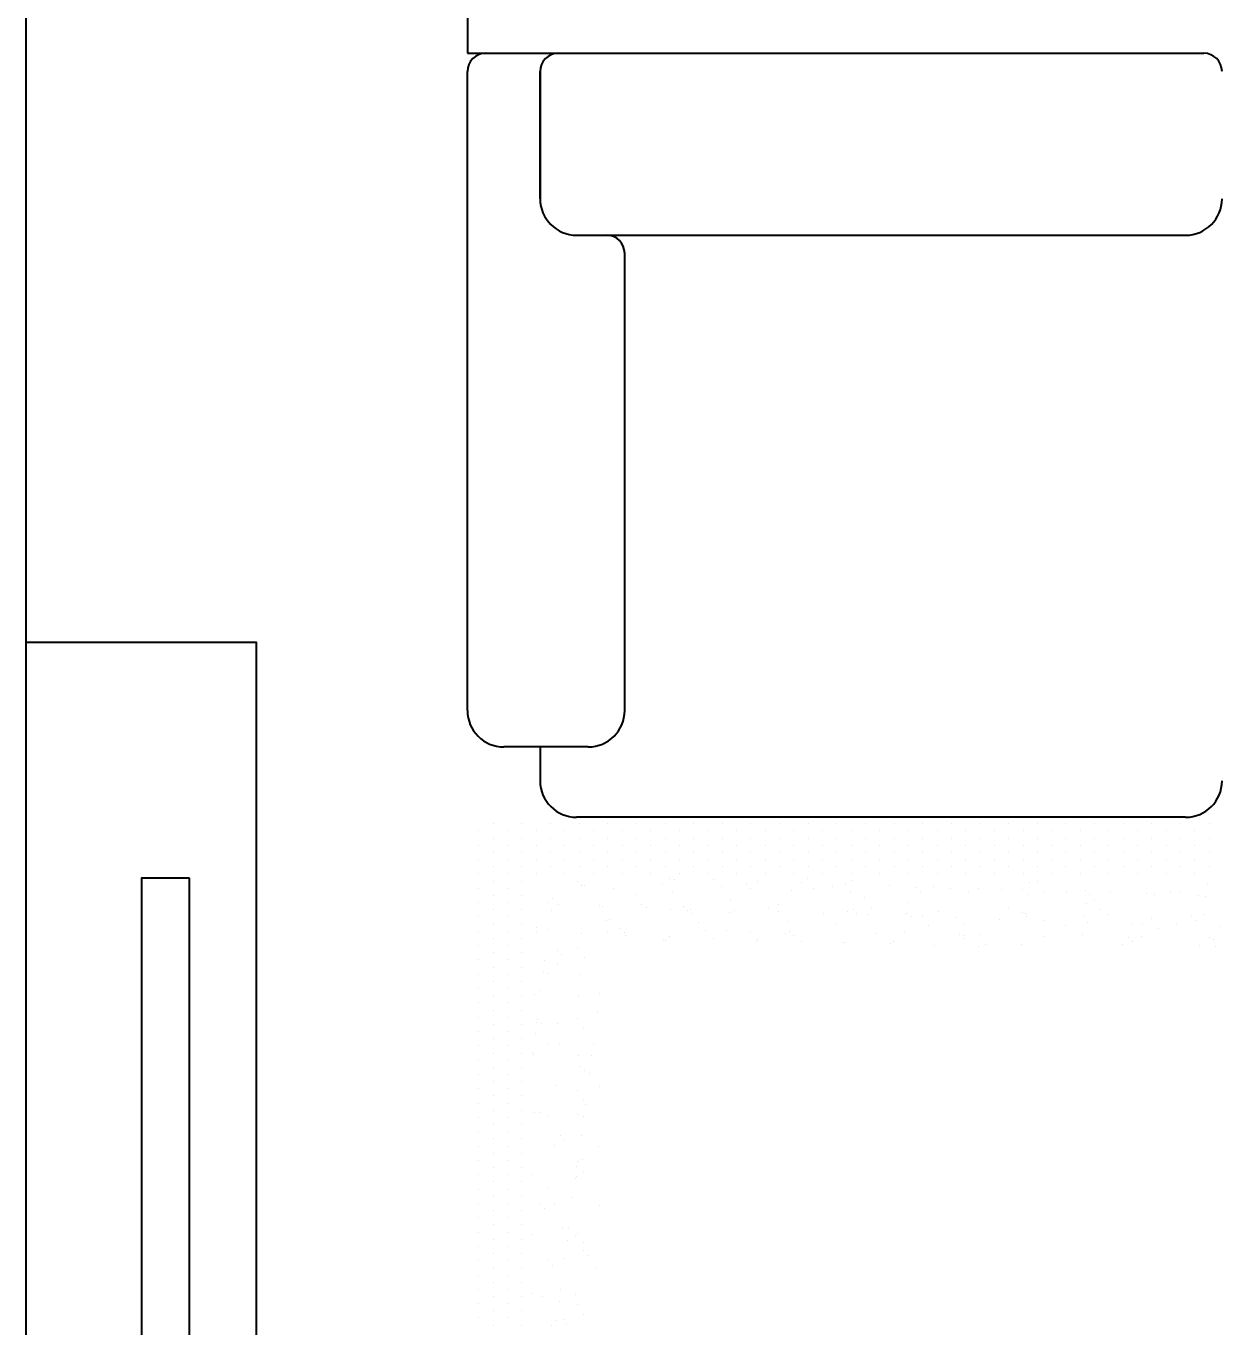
# Model space of a CAD drawing. Header units: millimetres. Extents: x -677 to -23, y -135 to 1112.
# Drawn here: x -195.057 to -193.991, y 846.102 to 847.26 of the extents above; entities that cross this region are included whole.
import ezdxf

# ---------------------------------------------------------------- set-up
doc = ezdxf.new("R2010")
doc.units = ezdxf.units.MM
doc.header["$LTSCALE"] = 20
doc.header["$MEASUREMENT"] = 0
doc.header["$PDSIZE"] = -5
doc.layers.get('0').update_dxf_attribs({"linetype": 'CONTINUOUS'})
doc.layers.get('Defpoints').update_dxf_attribs({"linetype": 'CONTINUOUS'})
doc.layers.add('AR-MOB', color=252, linetype='CONTINUOUS')
doc.layers.add('COTAS', color=7, linetype='CONTINUOUS')
doc.layers.add('E-Pen-C', color=4, linetype='CONTINUOUS', lineweight=15)
doc.layers.add('E-Pen-G', color=3, linetype='CONTINUOUS', lineweight=30)
doc.styles.add('F2', font='swissc.ttf')
doc.dimstyles.new('DIMENSION-1', dxfattribs={"dimtxt": 0.11, "dimasz": 0.07, "dimexe": 1, "dimexo": 0, "dimgap": 0.12, "dimtad": 1, "dimzin": 7, "dimdsep": 46, "dimtxsty": 'F2', "dimblk1": 'TRACO', "dimblk2": 'TRACO', "dimsah": 1, "dimcen": 1, "dimse1": 1, "dimse2": 1, "dimclrd": 256, "dimclre": 256, "dimclrt": 6, "dimadec": 0, "dimazin": 0, "dimtfac": 1, "dimtix": 1, "dimtmove": 2, "dimatfit": 3, "dimldrblk": 'TRACO', "dimfxl": 1, "dimtolj": 1, "dimtzin": 0, "dimarcsym": 0})

# ---------------------------------------------------------------- blocks, each defined once
blk = doc.blocks.new('A$C7AFB675E')
at = {"color": 8}
for p, q in [((3.5035, 3.7432), (3.5035, 3.6832)), ((3.5035, 3.6832), (3.5635, 3.6832)), ((3.5235, 3.6832), (3.6035, 3.6832)), ((3.6035, 3.6832), (4.3135, 3.6832)), ((3.5035, 2.9606), (3.5035, 3.6632)), ((3.5835, 3.5232), (3.5835, 3.6632)), ((3.5835, 3.6632), (3.5835, 3.5232)), ((3.6235, 3.4832), (4.2935, 3.4832)), ((3.6765, 2.9606), (3.6765, 3.4632)), ((3.6365, 2.9206), (3.5435, 2.9206)), ((3.5835, 2.9206), (3.5835, 2.8832)), ((3.5835, 2.9206), (3.5835, 2.8832)), ((3.5319, 2.836), (3.5319, 2.836)), ((3.5634, 2.836), (3.5634, 2.836)), ((3.5949, 2.836), (3.5949, 2.836)), ((4.2935, 2.8432), (3.6235, 2.8432)), ((3.6264, 2.836), (3.6264, 2.836)), ((3.6579, 2.836), (3.6579, 2.836)), ((3.6894, 2.836), (3.6894, 2.836)), ((3.7209, 2.836), (3.7209, 2.836)), ((3.7524, 2.836), (3.7524, 2.836)), ((3.7839, 2.836), (3.7839, 2.836)), ((3.8154, 2.836), (3.8154, 2.836)), ((3.8469, 2.836), (3.8469, 2.836)), ((3.8784, 2.836), (3.8784, 2.836)), ((3.9099, 2.836), (3.9099, 2.836)), ((3.9414, 2.836), (3.9414, 2.836)), ((3.9729, 2.836), (3.9729, 2.836)), ((4.0044, 2.836), (4.0044, 2.836)), ((4.0359, 2.836), (4.0359, 2.836)), ((4.0674, 2.836), (4.0674, 2.836)), ((4.0989, 2.836), (4.0989, 2.836)), ((4.1304, 2.836), (4.1304, 2.836)), ((4.1619, 2.836), (4.1619, 2.836)), ((4.1934, 2.836), (4.1934, 2.836)), ((4.2249, 2.836), (4.2249, 2.836)), ((4.2564, 2.836), (4.2564, 2.836)), ((4.2879, 2.836), (4.2879, 2.836)), ((4.3194, 2.836), (4.3194, 2.836)), ((3.5162, 2.8282), (3.5162, 2.8282)), ((3.5319, 2.8203), (3.5319, 2.8203)), ((3.5477, 2.8282), (3.5477, 2.8282)), ((3.5634, 2.8203), (3.5634, 2.8203)), ((3.5792, 2.8282), (3.5792, 2.8282)), ((3.5949, 2.8203), (3.5949, 2.8203)), ((3.6107, 2.8282), (3.6107, 2.8282)), ((3.6264, 2.8203), (3.6264, 2.8203)), ((3.6422, 2.8282), (3.6422, 2.8282)), ((3.6579, 2.8203), (3.6579, 2.8203)), ((3.6737, 2.8282), (3.6737, 2.8282)), ((3.6894, 2.8203), (3.6894, 2.8203)), ((3.7052, 2.8282), (3.7052, 2.8282)), ((3.7209, 2.8203), (3.7209, 2.8203)), ((3.7367, 2.8282), (3.7367, 2.8282)), ((3.7524, 2.8203), (3.7524, 2.8203)), ((3.7682, 2.8282), (3.7682, 2.8282)), ((3.7839, 2.8203), (3.7839, 2.8203)), ((3.7997, 2.8282), (3.7997, 2.8282)), ((3.8154, 2.8203), (3.8154, 2.8203)), ((3.8312, 2.8282), (3.8312, 2.8282)), ((3.8469, 2.8203), (3.8469, 2.8203)), ((3.8627, 2.8282), (3.8627, 2.8282)), ((3.8784, 2.8203), (3.8784, 2.8203)), ((3.8942, 2.8282), (3.8942, 2.8282)), ((3.9099, 2.8203), (3.9099, 2.8203)), ((3.9257, 2.8282), (3.9257, 2.8282)), ((3.9414, 2.8203), (3.9414, 2.8203)), ((3.9572, 2.8282), (3.9572, 2.8282)), ((3.9729, 2.8203), (3.9729, 2.8203)), ((3.9887, 2.8282), (3.9887, 2.8282)), ((4.0044, 2.8203), (4.0044, 2.8203)), ((4.0202, 2.8282), (4.0202, 2.8282)), ((4.0359, 2.8203), (4.0359, 2.8203)), ((4.0517, 2.8282), (4.0517, 2.8282)), ((4.0674, 2.8203), (4.0674, 2.8203)), ((4.0832, 2.8282), (4.0832, 2.8282)), ((4.0989, 2.8203), (4.0989, 2.8203)), ((4.1147, 2.8282), (4.1147, 2.8282)), ((4.1304, 2.8203), (4.1304, 2.8203)), ((4.1462, 2.8282), (4.1462, 2.8282)), ((4.1619, 2.8203), (4.1619, 2.8203)), ((4.1777, 2.8282), (4.1777, 2.8282)), ((4.1934, 2.8203), (4.1934, 2.8203)), ((4.2092, 2.8282), (4.2092, 2.8282)), ((4.2249, 2.8203), (4.2249, 2.8203)), ((4.2407, 2.8282), (4.2407, 2.8282)), ((4.2564, 2.8203), (4.2564, 2.8203)), ((4.2722, 2.8282), (4.2722, 2.8282)), ((4.2879, 2.8203), (4.2879, 2.8203)), ((4.3037, 2.8282), (4.3037, 2.8282)), ((4.3194, 2.8203), (4.3194, 2.8203)), ((3.5162, 2.8124), (3.5162, 2.8124)), ((3.5319, 2.8045), (3.5319, 2.8045)), ((3.5477, 2.8124), (3.5477, 2.8124)), ((3.5634, 2.8045), (3.5634, 2.8045)), ((3.5792, 2.8124), (3.5792, 2.8124)), ((3.5949, 2.8045), (3.5949, 2.8045)), ((3.6107, 2.8124), (3.6107, 2.8124)), ((3.6264, 2.8045), (3.6264, 2.8045)), ((3.6422, 2.8124), (3.6422, 2.8124)), ((3.6579, 2.8045), (3.6579, 2.8045)), ((3.6737, 2.8124), (3.6737, 2.8124)), ((3.6894, 2.8045), (3.6894, 2.8045)), ((3.7052, 2.8124), (3.7052, 2.8124)), ((3.7209, 2.8045), (3.7209, 2.8045)), ((3.7367, 2.8124), (3.7367, 2.8124)), ((3.7524, 2.8045), (3.7524, 2.8045)), ((3.7682, 2.8124), (3.7682, 2.8124)), ((3.7839, 2.8045), (3.7839, 2.8045)), ((3.7997, 2.8124), (3.7997, 2.8124)), ((3.8154, 2.8045), (3.8154, 2.8045)), ((3.8312, 2.8124), (3.8312, 2.8124)), ((3.8469, 2.8045), (3.8469, 2.8045)), ((3.8627, 2.8124), (3.8627, 2.8124)), ((3.8784, 2.8045), (3.8784, 2.8045)), ((3.8942, 2.8124), (3.8942, 2.8124)), ((3.9099, 2.8045), (3.9099, 2.8045)), ((3.9257, 2.8124), (3.9257, 2.8124)), ((3.9414, 2.8045), (3.9414, 2.8045)), ((3.9572, 2.8124), (3.9572, 2.8124)), ((3.9729, 2.8045), (3.9729, 2.8045)), ((3.9887, 2.8124), (3.9887, 2.8124)), ((4.0044, 2.8045), (4.0044, 2.8045)), ((4.0202, 2.8124), (4.0202, 2.8124)), ((4.0359, 2.8045), (4.0359, 2.8045)), ((4.0517, 2.8124), (4.0517, 2.8124)), ((4.0674, 2.8045), (4.0674, 2.8045)), ((4.0832, 2.8124), (4.0832, 2.8124)), ((4.0989, 2.8045), (4.0989, 2.8045)), ((4.1147, 2.8124), (4.1147, 2.8124)), ((4.1304, 2.8045), (4.1304, 2.8045)), ((4.1462, 2.8124), (4.1462, 2.8124)), ((4.1619, 2.8045), (4.1619, 2.8045)), ((4.1777, 2.8124), (4.1777, 2.8124)), ((4.1934, 2.8045), (4.1934, 2.8045)), ((4.2092, 2.8124), (4.2092, 2.8124)), ((4.2249, 2.8045), (4.2249, 2.8045)), ((4.2407, 2.8124), (4.2407, 2.8124)), ((4.2564, 2.8045), (4.2564, 2.8045)), ((4.2722, 2.8124), (4.2722, 2.8124)), ((4.2879, 2.8045), (4.2879, 2.8045)), ((4.3037, 2.8124), (4.3037, 2.8124)), ((4.3194, 2.8045), (4.3194, 2.8045)), ((3.5162, 2.7967), (3.5162, 2.7967)), ((3.5319, 2.7888), (3.5319, 2.7888)), ((3.5477, 2.7967), (3.5477, 2.7967)), ((3.5634, 2.7888), (3.5634, 2.7888)), ((3.5792, 2.7967), (3.5792, 2.7967)), ((3.5949, 2.7888), (3.5949, 2.7888)), ((3.6107, 2.7967), (3.6107, 2.7967)), ((3.6264, 2.7888), (3.6264, 2.7888)), ((3.6422, 2.7967), (3.6422, 2.7967)), ((3.6579, 2.7888), (3.6579, 2.7888)), ((3.6737, 2.7967), (3.6737, 2.7967)), ((3.6894, 2.7888), (3.6894, 2.7888)), ((3.7052, 2.7967), (3.7052, 2.7967)), ((3.7209, 2.7888), (3.7209, 2.7888)), ((3.7367, 2.7967), (3.7367, 2.7967)), ((3.7524, 2.7888), (3.7524, 2.7888)), ((3.7682, 2.7967), (3.7682, 2.7967)), ((3.7839, 2.7888), (3.7839, 2.7888)), ((3.7997, 2.7967), (3.7997, 2.7967)), ((3.8154, 2.7888), (3.8154, 2.7888)), ((3.8312, 2.7967), (3.8312, 2.7967)), ((3.8469, 2.7888), (3.8469, 2.7888)), ((3.8627, 2.7967), (3.8627, 2.7967)), ((3.8784, 2.7888), (3.8784, 2.7888)), ((3.8942, 2.7967), (3.8942, 2.7967)), ((3.9099, 2.7888), (3.9099, 2.7888)), ((3.9257, 2.7967), (3.9257, 2.7967)), ((3.9414, 2.7888), (3.9414, 2.7888)), ((3.9572, 2.7967), (3.9572, 2.7967)), ((3.9729, 2.7888), (3.9729, 2.7888)), ((3.9887, 2.7967), (3.9887, 2.7967)), ((4.0044, 2.7888), (4.0044, 2.7888)), ((4.0202, 2.7967), (4.0202, 2.7967)), ((4.0359, 2.7888), (4.0359, 2.7888)), ((4.0517, 2.7967), (4.0517, 2.7967)), ((4.0674, 2.7888), (4.0674, 2.7888)), ((4.0832, 2.7967), (4.0832, 2.7967)), ((4.0989, 2.7888), (4.0989, 2.7888)), ((4.1147, 2.7967), (4.1147, 2.7967)), ((4.1304, 2.7888), (4.1304, 2.7888)), ((4.1462, 2.7967), (4.1462, 2.7967)), ((4.1619, 2.7888), (4.1619, 2.7888)), ((4.1777, 2.7967), (4.1777, 2.7967)), ((4.1934, 2.7888), (4.1934, 2.7888)), ((4.2092, 2.7967), (4.2092, 2.7967)), ((4.2249, 2.7888), (4.2249, 2.7888)), ((4.2407, 2.7967), (4.2407, 2.7967)), ((4.2564, 2.7888), (4.2564, 2.7888)), ((4.2722, 2.7967), (4.2722, 2.7967)), ((4.2879, 2.7888), (4.2879, 2.7888)), ((4.3037, 2.7967), (4.3037, 2.7967)), ((4.3194, 2.7888), (4.3194, 2.7888)), ((3.5162, 2.7809), (3.5162, 2.7809)), ((3.5319, 2.773), (3.5319, 2.773)), ((3.5477, 2.7809), (3.5477, 2.7809)), ((3.5634, 2.773), (3.5634, 2.773)), ((3.5792, 2.7809), (3.5792, 2.7809)), ((3.6107, 2.7809), (3.6107, 2.7809)), ((3.6422, 2.7809), (3.6422, 2.7809)), ((3.6737, 2.7809), (3.6737, 2.7809)), ((3.7052, 2.7809), (3.7052, 2.7809)), ((3.7254, 2.7763), (3.7254, 2.7763)), ((3.7309, 2.7751), (3.7309, 2.7751)), ((3.7367, 2.7809), (3.7367, 2.7809)), ((3.7682, 2.7809), (3.7682, 2.7809)), ((3.7739, 2.7747), (3.7739, 2.7747)), ((3.7997, 2.7809), (3.7997, 2.7809)), ((3.8225, 2.7731), (3.8225, 2.7731)), ((3.8312, 2.7809), (3.8312, 2.7809)), ((3.8627, 2.7809), (3.8627, 2.7809)), ((3.8777, 2.7755), (3.8777, 2.7755)), ((3.8942, 2.7809), (3.8942, 2.7809)), ((3.9257, 2.7809), (3.9257, 2.7809)), ((3.9264, 2.7732), (3.9264, 2.7732)), ((3.9572, 2.7809), (3.9572, 2.7809)), ((3.9887, 2.7809), (3.9887, 2.7809)), ((4.0202, 2.7809), (4.0202, 2.7809)), ((4.0517, 2.7809), (4.0517, 2.7809)), ((4.0832, 2.7809), (4.0832, 2.7809)), ((4.1147, 2.7809), (4.1147, 2.7809)), ((4.1462, 2.7809), (4.1462, 2.7809)), ((4.1777, 2.7809), (4.1777, 2.7809)), ((4.2092, 2.7809), (4.2092, 2.7809)), ((4.2407, 2.7809), (4.2407, 2.7809)), ((4.2722, 2.7809), (4.2722, 2.7809)), ((4.3037, 2.7809), (4.3037, 2.7809)), ((3.5162, 2.7652), (3.5162, 2.7652)), ((3.5477, 2.7652), (3.5477, 2.7652)), ((3.6247, 2.7727), (3.6247, 2.7727)), ((3.6289, 2.7681), (3.6289, 2.7681)), ((3.6319, 2.7678), (3.6319, 2.7678)), ((3.6642, 2.7647), (3.6642, 2.7647)), ((3.7185, 2.7703), (3.7185, 2.7703)), ((3.7291, 2.762), (3.7291, 2.762)), ((3.7826, 2.7673), (3.7826, 2.7673)), ((3.8109, 2.7693), (3.8109, 2.7693)), ((3.8151, 2.7647), (3.8151, 2.7647)), ((3.8597, 2.7629), (3.8597, 2.7629)), ((3.8711, 2.7715), (3.8711, 2.7715)), ((3.8845, 2.7649), (3.8845, 2.7649)), ((3.9047, 2.7668), (3.9047, 2.7668)), ((3.9196, 2.77), (3.9196, 2.77)), ((3.9246, 2.7601), (3.9246, 2.7601)), ((3.9682, 2.7684), (3.9682, 2.7684)), ((3.9971, 2.7659), (3.9971, 2.7659)), ((4.0014, 2.7612), (4.0014, 2.7612)), ((4.0167, 2.7668), (4.0167, 2.7668)), ((4.0352, 2.7644), (4.0352, 2.7644)), ((4.0552, 2.761), (4.0552, 2.761)), ((4.0653, 2.7652), (4.0653, 2.7652)), ((4.0909, 2.7634), (4.0909, 2.7634)), ((4.1138, 2.7636), (4.1138, 2.7636)), ((4.1218, 2.7714), (4.1218, 2.7714)), ((4.1302, 2.7725), (4.1302, 2.7725)), ((4.137, 2.7619), (4.137, 2.7619)), ((4.1624, 2.762), (4.1624, 2.762)), ((4.1833, 2.7624), (4.1833, 2.7624)), ((4.2109, 2.7604), (4.2109, 2.7604)), ((4.2507, 2.7591), (4.2507, 2.7591)), ((4.2595, 2.7588), (4.2595, 2.7588)), ((4.2771, 2.76), (4.2771, 2.76)), ((4.2877, 2.7614), (4.2877, 2.7614)), ((4.3173, 2.7695), (4.3173, 2.7695)), ((3.5162, 2.7494), (3.5162, 2.7494)), ((3.5319, 2.7573), (3.5319, 2.7573)), ((3.5477, 2.7494), (3.5477, 2.7494)), ((3.5634, 2.7573), (3.5634, 2.7573)), ((3.5932, 2.7499), (3.5932, 2.7499)), ((3.5976, 2.7537), (3.5976, 2.7537)), ((3.6033, 2.747), (3.6033, 2.747)), ((3.649, 2.7462), (3.649, 2.7462)), ((3.6519, 2.7454), (3.6519, 2.7454)), ((3.6882, 2.7581), (3.6882, 2.7581)), ((3.695, 2.7474), (3.695, 2.7474)), ((3.7414, 2.7452), (3.7414, 2.7452)), ((3.793, 2.7519), (3.793, 2.7519)), ((3.8457, 2.747), (3.8457, 2.747)), ((3.9408, 2.7551), (3.9408, 2.7551)), ((3.9476, 2.7445), (3.9476, 2.7445)), ((3.9885, 2.75), (3.9885, 2.75)), ((4.1201, 2.7583), (4.1201, 2.7583)), ((4.184, 2.7481), (4.184, 2.7481)), ((4.1876, 2.7578), (4.1876, 2.7578)), ((4.1933, 2.7522), (4.1933, 2.7522)), ((4.3081, 2.7573), (4.3081, 2.7573)), ((4.3156, 2.7564), (4.3156, 2.7564)), ((3.5162, 2.7337), (3.5162, 2.7337)), ((3.5319, 2.7415), (3.5319, 2.7415)), ((3.5477, 2.7337), (3.5477, 2.7337)), ((3.5634, 2.7415), (3.5634, 2.7415)), ((3.5958, 2.7406), (3.5958, 2.7406)), ((3.6597, 2.7305), (3.6597, 2.7305)), ((3.7005, 2.7438), (3.7005, 2.7438)), ((3.7264, 2.7415), (3.7264, 2.7415)), ((3.7457, 2.7406), (3.7457, 2.7406)), ((3.749, 2.7422), (3.749, 2.7422)), ((3.7513, 2.7377), (3.7513, 2.7377)), ((3.7913, 2.7388), (3.7913, 2.7388)), ((3.7976, 2.7406), (3.7976, 2.7406)), ((3.8352, 2.7427), (3.8352, 2.7427)), ((3.8461, 2.7391), (3.8461, 2.7391)), ((3.8947, 2.7375), (3.8947, 2.7375)), ((3.9219, 2.7396), (3.9219, 2.7396)), ((3.9277, 2.7418), (3.9277, 2.7418)), ((3.9319, 2.7371), (3.9319, 2.7371)), ((3.9432, 2.7359), (3.9432, 2.7359)), ((3.9868, 2.7369), (3.9868, 2.7369)), ((3.9918, 2.7343), (3.9918, 2.7343)), ((4.0039, 2.7348), (4.0039, 2.7348)), ((4.0215, 2.7393), (4.0215, 2.7393)), ((4.0404, 2.7327), (4.0404, 2.7327)), ((4.0889, 2.7311), (4.0889, 2.7311)), ((4.0983, 2.744), (4.0983, 2.744)), ((4.1139, 2.7383), (4.1139, 2.7383)), ((4.1174, 2.7378), (4.1174, 2.7378)), ((4.1181, 2.7337), (4.1181, 2.7337)), ((4.1823, 2.735), (4.1823, 2.735)), ((4.2001, 2.7416), (4.2001, 2.7416)), ((4.2077, 2.7359), (4.2077, 2.7359)), ((4.2565, 2.7318), (4.2565, 2.7318)), ((4.3001, 2.7349), (4.3001, 2.7349)), ((4.3044, 2.7302), (4.3044, 2.7302)), ((4.3129, 2.7359), (4.3129, 2.7359)), ((3.5162, 2.7179), (3.5162, 2.7179)), ((3.5319, 2.7258), (3.5319, 2.7258)), ((3.5477, 2.7179), (3.5477, 2.7179)), ((3.5634, 2.7258), (3.5634, 2.7258)), ((3.5796, 2.7221), (3.5796, 2.7221)), ((3.58, 2.7166), (3.58, 2.7166)), ((3.5931, 2.7201), (3.5931, 2.7201)), ((3.6563, 2.7295), (3.6563, 2.7295)), ((3.658, 2.7174), (3.658, 2.7174)), ((3.672, 2.7211), (3.672, 2.7211)), ((3.6763, 2.7165), (3.6763, 2.7165)), ((3.7581, 2.7271), (3.7581, 2.7271)), ((3.7658, 2.7186), (3.7658, 2.7186)), ((3.7886, 2.7183), (3.7886, 2.7183)), ((3.8144, 2.7174), (3.8144, 2.7174)), ((3.8552, 2.7286), (3.8552, 2.7286)), ((3.8582, 2.7177), (3.8582, 2.7177)), ((3.9088, 2.7266), (3.9088, 2.7266)), ((3.9841, 2.7164), (3.9841, 2.7164)), ((4.0107, 2.7242), (4.0107, 2.7242)), ((4.0507, 2.7268), (4.0507, 2.7268)), ((4.1375, 2.7295), (4.1375, 2.7295)), ((4.1614, 2.7237), (4.1614, 2.7237)), ((4.186, 2.7279), (4.186, 2.7279)), ((4.2346, 2.7264), (4.2346, 2.7264)), ((4.2462, 2.7249), (4.2462, 2.7249)), ((4.2632, 2.7212), (4.2632, 2.7212)), ((4.2831, 2.7248), (4.2831, 2.7248)), ((4.3317, 2.7232), (4.3317, 2.7232)), ((3.5162, 2.7022), (3.5162, 2.7022)), ((3.5319, 2.71), (3.5319, 2.71)), ((3.5477, 2.7022), (3.5477, 2.7022)), ((3.5634, 2.71), (3.5634, 2.71)), ((3.6286, 2.715), (3.6286, 2.715)), ((3.6771, 2.7134), (3.6771, 2.7134)), ((3.7194, 2.7092), (3.7194, 2.7092)), ((3.7219, 2.7073), (3.7219, 2.7073)), ((3.7257, 2.7118), (3.7257, 2.7118)), ((3.7743, 2.7103), (3.7743, 2.7103)), ((3.8212, 2.7067), (3.8212, 2.7067)), ((3.8228, 2.7087), (3.8228, 2.7087)), ((3.8535, 2.7155), (3.8535, 2.7155)), ((3.8625, 2.713), (3.8625, 2.713)), ((3.8714, 2.7071), (3.8714, 2.7071)), ((3.9174, 2.7054), (3.9174, 2.7054)), ((3.9199, 2.7055), (3.9199, 2.7055)), ((3.952, 2.7152), (3.952, 2.7152)), ((3.9685, 2.7039), (3.9685, 2.7039)), ((3.9719, 2.7062), (3.9719, 2.7062)), ((4.017, 2.7023), (4.017, 2.7023)), ((4.0444, 2.7142), (4.0444, 2.7142)), ((4.0487, 2.7096), (4.0487, 2.7096)), ((4.049, 2.7137), (4.049, 2.7137)), ((4.067, 2.7144), (4.067, 2.7144)), ((4.0738, 2.7038), (4.0738, 2.7038)), ((4.1129, 2.7035), (4.1129, 2.7035)), ((4.1382, 2.7117), (4.1382, 2.7117)), ((4.1796, 2.7145), (4.1796, 2.7145)), ((4.2245, 2.7033), (4.2245, 2.7033)), ((4.2307, 2.7108), (4.2307, 2.7108)), ((4.2349, 2.7061), (4.2349, 2.7061)), ((4.2445, 2.7118), (4.2445, 2.7118)), ((4.3084, 2.7017), (4.3084, 2.7017)), ((4.3196, 2.7115), (4.3196, 2.7115)), ((4.3245, 2.7083), (4.3245, 2.7083)), ((3.5319, 2.6943), (3.5319, 2.6943)), ((3.5634, 2.6943), (3.5634, 2.6943)), ((3.6026, 2.697), (3.6026, 2.697)), ((3.6068, 2.6923), (3.6068, 2.6923)), ((3.625, 2.6999), (3.625, 2.6999)), ((3.6318, 2.6893), (3.6318, 2.6893)), ((4.0656, 2.7007), (4.0656, 2.7007)), ((4.3263, 2.7009), (4.3263, 2.7009)), ((3.5162, 2.6864), (3.5162, 2.6864)), ((3.5319, 2.6785), (3.5319, 2.6785)), ((3.5477, 2.6864), (3.5477, 2.6864)), ((3.5634, 2.6785), (3.5634, 2.6785)), ((3.5886, 2.6859), (3.5886, 2.6859)), ((3.6025, 2.681), (3.6025, 2.681)), ((3.5162, 2.6707), (3.5162, 2.6707)), ((3.5319, 2.6628), (3.5319, 2.6628)), ((3.5477, 2.6707), (3.5477, 2.6707)), ((3.5634, 2.6628), (3.5634, 2.6628)), ((3.5869, 2.6728), (3.5869, 2.6728)), ((3.593, 2.6714), (3.593, 2.6714)), ((3.6269, 2.6704), (3.6269, 2.6704)), ((3.5162, 2.6549), (3.5162, 2.6549)), ((3.5319, 2.647), (3.5319, 2.647)), ((3.5477, 2.6549), (3.5477, 2.6549)), ((3.5634, 2.647), (3.5634, 2.647)), ((3.5776, 2.6485), (3.5776, 2.6485)), ((3.5842, 2.6523), (3.5842, 2.6523)), ((3.6261, 2.647), (3.6261, 2.647)), ((3.6491, 2.6496), (3.6491, 2.6496)), ((3.5162, 2.6392), (3.5162, 2.6392)), ((3.5319, 2.6313), (3.5319, 2.6313)), ((3.5477, 2.6392), (3.5477, 2.6392)), ((3.5634, 2.6313), (3.5634, 2.6313)), ((3.5162, 2.6234), (3.5162, 2.6234)), ((3.5477, 2.6234), (3.5477, 2.6234)), ((3.5797, 2.6181), (3.5797, 2.6181)), ((3.5804, 2.6212), (3.5804, 2.6212)), ((3.5847, 2.6166), (3.5847, 2.6166)), ((3.6028, 2.6166), (3.6028, 2.6166)), ((3.6248, 2.6215), (3.6248, 2.6215)), ((3.6464, 2.6291), (3.6464, 2.6291)), ((3.5162, 2.6077), (3.5162, 2.6077)), ((3.5319, 2.6155), (3.5319, 2.6155)), ((3.5477, 2.6077), (3.5477, 2.6077)), ((3.5634, 2.6155), (3.5634, 2.6155)), ((3.578, 2.605), (3.578, 2.605)), ((3.6316, 2.6108), (3.6316, 2.6108)), ((3.5162, 2.5919), (3.5162, 2.5919)), ((3.5319, 2.5998), (3.5319, 2.5998)), ((3.5477, 2.5919), (3.5477, 2.5919)), ((3.5634, 2.5998), (3.5634, 2.5998)), ((3.5929, 2.5929), (3.5929, 2.5929)), ((3.6048, 2.5947), (3.6048, 2.5947)), ((3.6419, 2.5948), (3.6419, 2.5948)), ((3.5162, 2.5762), (3.5162, 2.5762)), ((3.5319, 2.584), (3.5319, 2.584)), ((3.5477, 2.5762), (3.5477, 2.5762)), ((3.5634, 2.584), (3.5634, 2.584)), ((3.5753, 2.5845), (3.5753, 2.5845)), ((3.5767, 2.5826), (3.5767, 2.5826)), ((3.6253, 2.581), (3.6253, 2.581)), ((3.6402, 2.5817), (3.6402, 2.5817)), ((3.5162, 2.5604), (3.5162, 2.5604)), ((3.5319, 2.5683), (3.5319, 2.5683)), ((3.5477, 2.5604), (3.5477, 2.5604)), ((3.5634, 2.5683), (3.5634, 2.5683)), ((3.6278, 2.5696), (3.6278, 2.5696)), ((3.632, 2.5649), (3.632, 2.5649)), ((3.6375, 2.5612), (3.6375, 2.5612)), ((3.5162, 2.5447), (3.5162, 2.5447)), ((3.5319, 2.5525), (3.5319, 2.5525)), ((3.5477, 2.5447), (3.5477, 2.5447)), ((3.5634, 2.5525), (3.5634, 2.5525)), ((3.6004, 2.5485), (3.6004, 2.5485)), ((3.6489, 2.5469), (3.6489, 2.5469)), ((3.5319, 2.5368), (3.5319, 2.5368)), ((3.5634, 2.5368), (3.5634, 2.5368)), ((3.6247, 2.543), (3.6247, 2.543)), ((3.6315, 2.5324), (3.6315, 2.5324)), ((3.5162, 2.5289), (3.5162, 2.5289)), ((3.5319, 2.521), (3.5319, 2.521)), ((3.5477, 2.5289), (3.5477, 2.5289)), ((3.5634, 2.521), (3.5634, 2.521)), ((3.577, 2.5181), (3.577, 2.5181)), ((3.5827, 2.5189), (3.5827, 2.5189)), ((3.6256, 2.5165), (3.6256, 2.5165)), ((3.633, 2.527), (3.633, 2.527)), ((3.5162, 2.5132), (3.5162, 2.5132)), ((3.5319, 2.5053), (3.5319, 2.5053)), ((3.5477, 2.5132), (3.5477, 2.5132)), ((3.5634, 2.5053), (3.5634, 2.5053)), ((3.5927, 2.5145), (3.5927, 2.5145)), ((3.6312, 2.5139), (3.6312, 2.5139)), ((3.5162, 2.4974), (3.5162, 2.4974)), ((3.5319, 2.4895), (3.5319, 2.4895)), ((3.5477, 2.4974), (3.5477, 2.4974)), ((3.5634, 2.4895), (3.5634, 2.4895)), ((3.6056, 2.4938), (3.6056, 2.4938)), ((3.6099, 2.4892), (3.6099, 2.4892)), ((3.6285, 2.4934), (3.6285, 2.4934)), ((3.5162, 2.4817), (3.5162, 2.4817)), ((3.5319, 2.4738), (3.5319, 2.4738)), ((3.5477, 2.4817), (3.5477, 2.4817)), ((3.5634, 2.4738), (3.5634, 2.4738)), ((3.5995, 2.4825), (3.5995, 2.4825)), ((3.6481, 2.481), (3.6481, 2.481)), ((3.5162, 2.4659), (3.5162, 2.4659)), ((3.5477, 2.4659), (3.5477, 2.4659)), ((3.624, 2.4592), (3.624, 2.4592)), ((3.6246, 2.4645), (3.6246, 2.4645)), ((3.63, 2.4673), (3.63, 2.4673)), ((3.5162, 2.4502), (3.5162, 2.4502)), ((3.5319, 2.458), (3.5319, 2.458)), ((3.5477, 2.4502), (3.5477, 2.4502)), ((3.5634, 2.458), (3.5634, 2.458)), ((3.5746, 2.4501), (3.5746, 2.4501)), ((3.6223, 2.4461), (3.6223, 2.4461)), ((3.6232, 2.4485), (3.6232, 2.4485)), ((3.6313, 2.4539), (3.6313, 2.4539)), ((3.5162, 2.4344), (3.5162, 2.4344)), ((3.5319, 2.4423), (3.5319, 2.4423)), ((3.5477, 2.4344), (3.5477, 2.4344)), ((3.5634, 2.4423), (3.5634, 2.4423)), ((3.5926, 2.436), (3.5926, 2.436)), ((3.5162, 2.4187), (3.5162, 2.4187)), ((3.5319, 2.4265), (3.5319, 2.4265)), ((3.5477, 2.4187), (3.5477, 2.4187)), ((3.5634, 2.4265), (3.5634, 2.4265)), ((3.5835, 2.4181), (3.5835, 2.4181)), ((3.5998, 2.4181), (3.5998, 2.4181)), ((3.6196, 2.4256), (3.6196, 2.4256)), ((3.6484, 2.4165), (3.6484, 2.4165)), ((3.5162, 2.4029), (3.5162, 2.4029)), ((3.5319, 2.4108), (3.5319, 2.4108)), ((3.5477, 2.4029), (3.5477, 2.4029)), ((3.5634, 2.4108), (3.5634, 2.4108)), ((3.5878, 2.4134), (3.5878, 2.4134)), ((3.5162, 2.3872), (3.5162, 2.3872)), ((3.5319, 2.395), (3.5319, 2.395)), ((3.5477, 2.3872), (3.5477, 2.3872)), ((3.5634, 2.395), (3.5634, 2.395)), ((3.6079, 2.3915), (3.6079, 2.3915)), ((3.6151, 2.3913), (3.6151, 2.3913)), ((3.5319, 2.3793), (3.5319, 2.3793)), ((3.5634, 2.3793), (3.5634, 2.3793)), ((3.5738, 2.3841), (3.5738, 2.3841)), ((3.6134, 2.3782), (3.6134, 2.3782)), ((3.6223, 2.3825), (3.6223, 2.3825)), ((3.6244, 2.386), (3.6244, 2.386)), ((3.6312, 2.3754), (3.6312, 2.3754)), ((3.5162, 2.3714), (3.5162, 2.3714)), ((3.5319, 2.3635), (3.5319, 2.3635)), ((3.5477, 2.3714), (3.5477, 2.3714)), ((3.5634, 2.3635), (3.5634, 2.3635)), ((3.6309, 2.3664), (3.6309, 2.3664)), ((3.6351, 2.3618), (3.6351, 2.3618)), ((3.5162, 2.3557), (3.5162, 2.3557)), ((3.5319, 2.3478), (3.5319, 2.3478)), ((3.5477, 2.3557), (3.5477, 2.3557)), ((3.5634, 2.3478), (3.5634, 2.3478)), ((3.5925, 2.3575), (3.5925, 2.3575)), ((3.5974, 2.35), (3.5974, 2.35)), ((3.6107, 2.3577), (3.6107, 2.3577)), ((3.6459, 2.3484), (3.6459, 2.3484)), ((3.5162, 2.3399), (3.5162, 2.3399)), ((3.5319, 2.332), (3.5319, 2.332)), ((3.5477, 2.3399), (3.5477, 2.3399)), ((3.5634, 2.332), (3.5634, 2.332)), ((3.5162, 2.3242), (3.5162, 2.3242)), ((3.5319, 2.3163), (3.5319, 2.3163)), ((3.5477, 2.3242), (3.5477, 2.3242)), ((3.5634, 2.3163), (3.5634, 2.3163)), ((3.5741, 2.3196), (3.5741, 2.3196)), ((3.5858, 2.3158), (3.5858, 2.3158)), ((3.6062, 2.3235), (3.6062, 2.3235)), ((3.6226, 2.318), (3.6226, 2.318)), ((3.5162, 2.3084), (3.5162, 2.3084)), ((3.5477, 2.3084), (3.5477, 2.3084)), ((3.6044, 2.3104), (3.6044, 2.3104)), ((3.6243, 2.3076), (3.6243, 2.3076)), ((3.5162, 2.2927), (3.5162, 2.2927)), ((3.5319, 2.3005), (3.5319, 2.3005)), ((3.5477, 2.2927), (3.5477, 2.2927)), ((3.5634, 2.3005), (3.5634, 2.3005)), ((3.6017, 2.2899), (3.6017, 2.2899)), ((3.6087, 2.2907), (3.6087, 2.2907)), ((3.631, 2.2969), (3.631, 2.2969)), ((3.5319, 2.2848), (3.5319, 2.2848)), ((3.5634, 2.2848), (3.5634, 2.2848)), ((3.5965, 2.2841), (3.5965, 2.2841)), ((3.613, 2.286), (3.613, 2.286))]:
    blk.add_line(p, q, dxfattribs=at)
for centre, radius, start, end in [((3.5235, 3.6632), 0.02, 90, 180), ((3.6035, 3.6632), 0.02, 90, 180), ((3.6035, 3.6632), 0.02, 90, 180), ((4.3135, 3.6632), 0.02, 0, 90), ((3.6235, 3.5232), 0.04, 180, 270), ((3.6235, 3.5232), 0.04, 180, 270), ((4.2935, 3.5232), 0.04, 270, 0), ((3.6565, 3.4632), 0.02, 0, 90), ((3.5435, 2.9606), 0.04, 180, 270), ((3.6365, 2.9606), 0.04, 270, 0), ((3.6235, 2.8832), 0.04, 180, 270), ((4.2935, 2.8832), 0.04, 270, 0)]:
    blk.add_arc(centre, radius, start, end, dxfattribs=at)
blk = doc.blocks.new('TRACO')
at = {"layer": 'E-Pen-C'}
for p, q in [((0, 1), (0, -1)), ((-1, 0), (1, 0))]:
    blk.add_line(p, q, dxfattribs=at)
at = {"layer": 'E-Pen-G'}
blk.add_line((-0.424, -0.424), (0.424, 0.424), dxfattribs=at)
blk = doc.blocks.new('*D938')
at = {"color": 4, "lineweight": -2}
blk.add_line((-189.9664, 845.454), (-189.9664, 848.864), dxfattribs=at)
at = {"layer": 'Defpoints', "color": 0, "linetype": 'Continuous'}
for p in [(-194.1052, 848.934), (-189.9664, 848.934), (-191.4099, 845.384)]:
    blk.add_point(p, dxfattribs=at)
at = {"color": 4, "linetype": 'Continuous', "lineweight": -2, "xscale": 0.07, "yscale": 0.07, "zscale": 0.07}
for p, rotation in [((-189.9664, 848.934), 90), ((-189.9664, 845.384), 270)]:
    blk.add_blockref('TRACO', p, dxfattribs=dict(at, rotation=rotation))
at = {"color": 4, "linetype": 'Continuous', "insert": (-190.1428, 847.159), "char_height": 0.11, "attachment_point": 5, "rotation": 90, "style": 'F2'}
blk.add_mtext('\\A1;3.55', dxfattribs=at)

msp = doc.modelspace()

# ---------------------------------------------------------------- linework, layer by layer
at = {"color": 5, "linetype": 'Continuous'}
msp.add_line((-195.0565, 844.784), (-195.0565, 847.284), dxfattribs=at)
at = {"color": 8}
msp.add_lwpolyline([(-195.0565, 844.784), (-195.0565, 846.7109), (-194.8514, 846.7109), (-194.8514, 844.784)], close=True, dxfattribs=at)
at = {"layer": 'AR-MOB'}
msp.add_lwpolyline([(-194.9109, 846.5009), (-194.9536, 846.5009), (-194.9536, 845.353), (-194.9109, 845.353)], close=True, dxfattribs=at)

# ---------------------------------------------------------------- block references
at = {"layer": 'COTAS', "ltscale": 0.35, "xscale": 0.81, "yscale": 0.81, "zscale": 0.81}
msp.add_blockref('A$C7AFB675E', (-197.5011, 844.252), dxfattribs=at)

# ---------------------------------------------------------------- dimensions: what is measured, and where the dimension line sits
at = {"color": 8, "linetype": 'Continuous'}
dim = msp.add_linear_dim(base=(-189.9664, 848.934), p1=(-191.4099, 845.384), p2=(-194.1052, 848.934), angle=90, dimstyle='DIMENSION-1', override={"dimclrd": 4, "dimclrt": 4, "dimadec": 8, "dimfxl": 0.5, "dimfxlon": 1}, dxfattribs=at)
dim.commit()
dim.dimension.update_dxf_attribs({"geometry": '*D938', "text_midpoint": (-190.1428, 847.159)})

doc.saveas('drawing.dxf')
